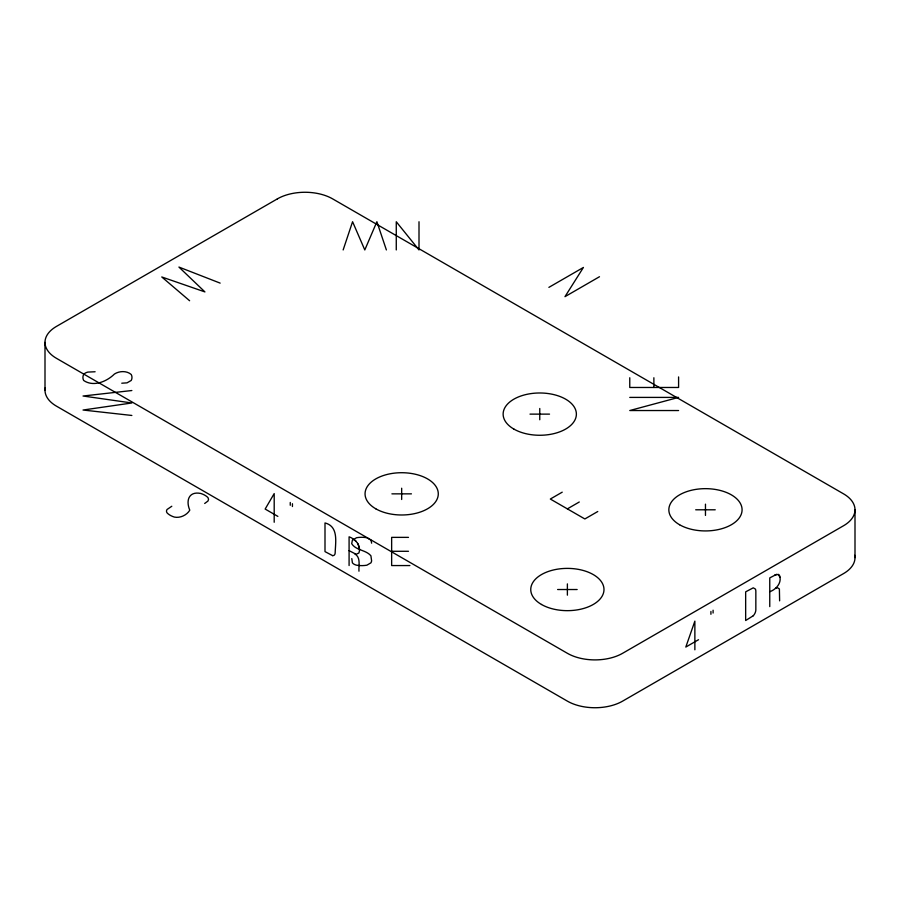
<?xml version="1.0" encoding="UTF-8"?>
<svg xmlns="http://www.w3.org/2000/svg" width="900" height="900" viewBox="0 0 900 900"><rect width="100%" height="100%" fill="white"/><g stroke="black" fill="none" stroke-linecap="round" stroke-linejoin="round"><path stroke-width="1.35" d="M343.147 249.941L352.575 221.715L364.804 249.941L376.886 221.715L386.381 249.941M548.887 287.37L583.414 267.446L564.975 296.662L599.49 276.727M171.799 506.25L167.085 509.468A7.83 4.522 0 0 0 167.062 512.865A18 10.395 0 0 0 174.386 517.084C180.214 518.299 186.773 515.16 189.787 510.199C185.614 500.377 188.933 491.074 200.689 493.447A18 10.395 0 0 1 208.013 497.666L208.553 499.365L207.945 501.064L204.683 503.471M562.23 492.165L550.327 499.039L584.854 518.962L597.769 511.515M567.371 508.871L579.274 501.998M776.768 574.267L769.759 577.89L769.759 606.611M769.759 591.727C776.25 589.466 782.111 582.671 779.58 575.528L778.421 574.459L774.866 574.942M698.524 639.72L685.811 647.055L694.867 621.135L694.867 649.811M775.519 588.364L777.364 587.678L779.389 588.938L779.625 600.863M131.85 390.532L83.036 396.011L131.85 402.975L83.036 410.029L131.85 415.463M95.108 371.756L87.84 372.094A7.83 4.522 0 0 0 83.666 374.49A18 10.395 0 0 0 83.666 380.464C93.319 387.214 106.774 381.634 114.413 374.051C119.272 370.879 126.731 370.564 131.22 374.49A18 10.395 0 0 1 131.22 380.464L127.013 382.849L121.77 383.209M629.764 397.406L678.589 397.406L629.764 410.535L678.589 410.535M529.999 414.124L549.529 414.124M391.905 493.853L411.435 493.853M695.7 509.794L715.23 509.794M408.476 537.368L391.646 537.368L391.646 565.56L409.905 565.56M391.646 551.284L408.476 551.284M557.618 589.523L577.148 589.523M220.151 283.118L178.92 267.064L204.919 291.915L161.764 276.964L189.619 300.746M349.088 550.654L356.108 554.265L358.92 552.994C361.451 545.861 355.59 539.077 349.088 536.816L349.088 565.538M277.864 516.386L265.151 509.051L274.196 493.582L274.196 522.259M354.859 553.95C360.979 557.471 358.571 565.526 358.965 571.196M354.206 539.764L356.062 541.26M778.387 574.481L780.008 577.395M357.728 543.375L359.348 548.156M855 509.794L855 557.629M713.092 610.211L713.092 613.035M710.921 611.471L710.921 614.295M705.465 504.157L705.465 515.43M678.589 376.931L678.589 387.473L629.764 387.473L629.764 377.752M653.873 377.752L653.873 387.473M567.382 583.886L567.382 595.159M539.764 408.488L539.764 419.76M419.006 221.749L419.006 249.941L396.27 221.749L396.27 249.941M401.67 488.216L401.67 499.489M371.632 543.184L371.002 540.169L366.896 537.727A18 10.395 0 0 0 356.546 537.727L352.395 540.169L351.697 543.668C355.793 550.474 365.974 549.81 370.912 555.795L371.632 560.993L371.002 562.781L366.896 565.189A18 10.395 0 0 1 356.546 565.189A7.83 4.522 0 0 1 352.395 562.781L351.799 558.585M292.433 503.719L292.433 506.531M290.261 502.459L290.261 505.282M45 342.371L45 390.206M854.786 555.278A39.06 22.545 0 0 1 843.559 573.581L622.609 701.134A39.06 22.545 0 0 1 567.382 701.134L56.441 406.147A39.06 22.545 0 0 1 45.214 387.855M753.278 615.746L745.661 620.516L745.661 591.84L753.278 587.824L755.516 589.163L755.842 590.861L755.842 609.727A5.996 3.465 -60 0 1 753.278 615.746M277.391 198.866L56.441 326.419A39.06 22.545 0 0 0 56.441 358.312L567.382 653.299A39.06 22.545 0 0 0 622.609 653.299L843.559 525.735A39.06 22.545 0 0 0 843.559 493.853L332.618 198.866A39.06 22.545 0 0 0 277.391 198.866M332.606 555.637L325.001 551.621L325.001 522.945C338.76 526.455 335.486 542.081 335.183 552.6A5.996 3.465 60 0 1 332.606 555.637M513.866 429.075A36.619 21.139 0 0 0 575.134 419.591A36.619 21.139 0 0 0 530.28 393.705A36.619 21.139 0 0 0 513.866 429.075M541.485 604.474A36.619 21.139 0 0 0 602.741 594.99A36.619 21.139 0 0 0 557.899 569.104A36.619 21.139 0 0 0 541.485 604.474M679.579 524.745A36.619 21.139 0 0 0 740.835 515.261A36.619 21.139 0 0 0 695.992 489.375A36.619 21.139 0 0 0 679.579 524.745M375.772 508.793A36.619 21.139 0 0 0 437.04 499.32A36.619 21.139 0 0 0 392.186 473.434A36.619 21.139 0 0 0 375.772 508.793"/></g></svg>
